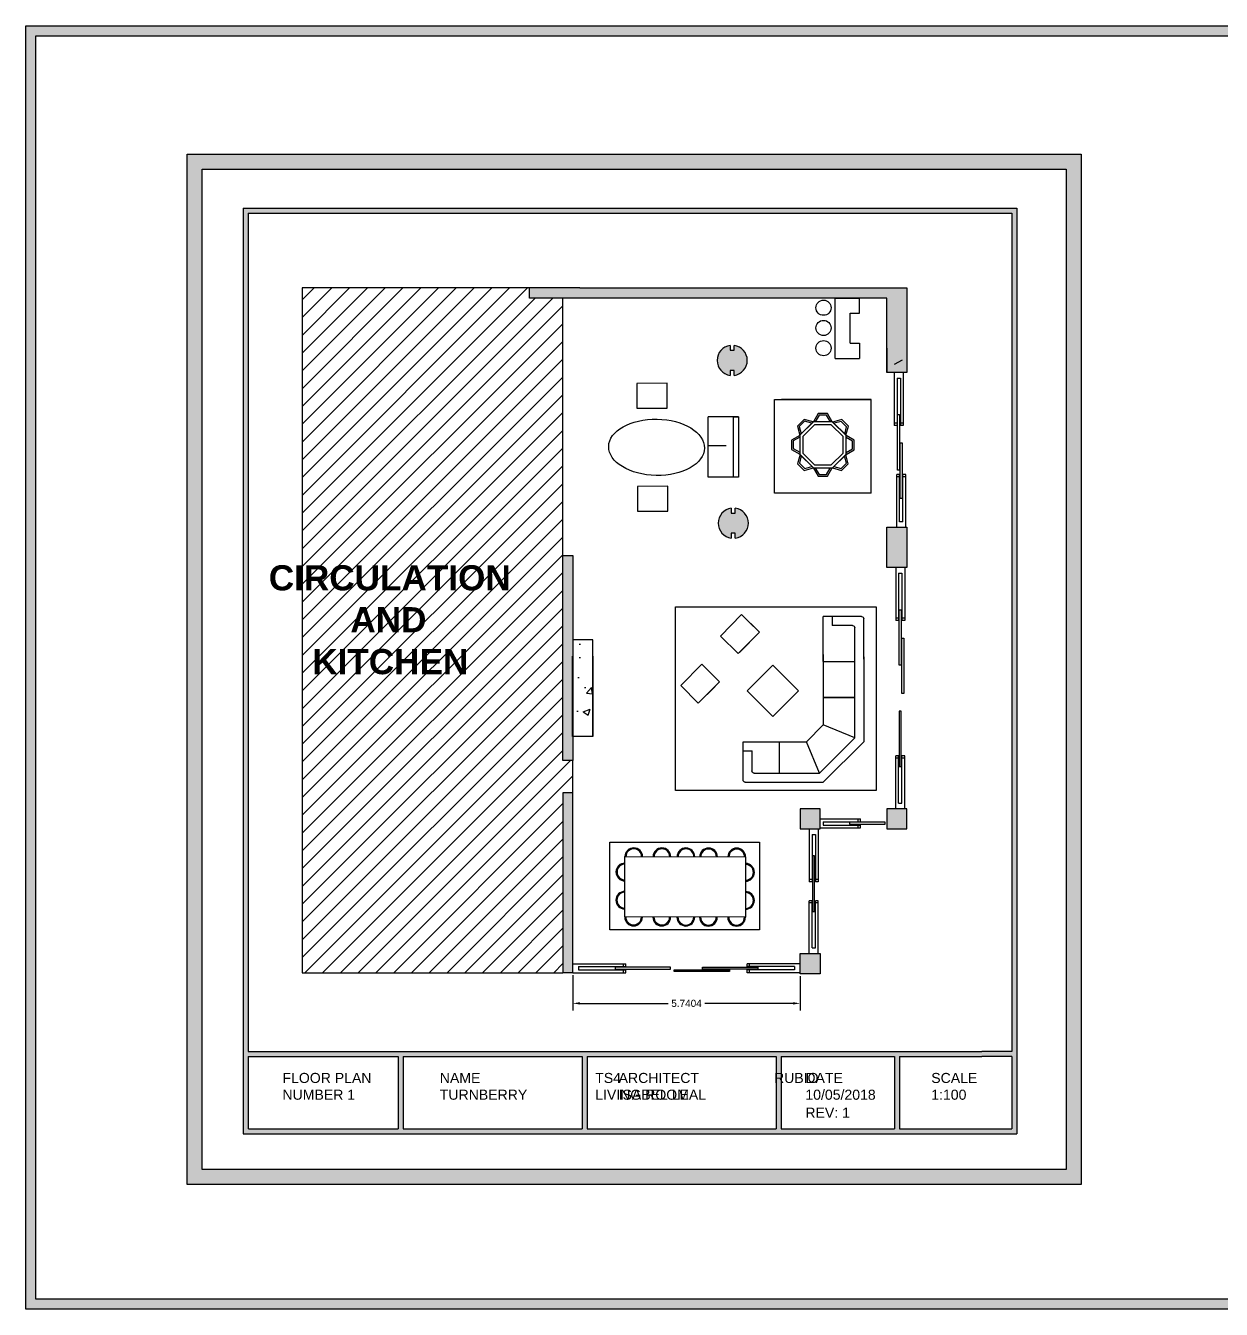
# Model space of a CAD drawing. Header units: inches. Extents: x 28 to 130, y -19 to 126.
# Drawn here: x 46.2 to 76.39, y 93.16 to 125.58 of the extents above; entities that cross this region are included whole.
import ezdxf

# ---------------------------------------------------------------- set-up
doc = ezdxf.new("R2010")
doc.units = ezdxf.units.IN
doc.header["$MEASUREMENT"] = 0
doc.layers.add('MUEBLES', color=8, linetype='Continuous')
doc.styles.add('Annotative', font='arial.ttf')
doc.styles.get("Standard").update_dxf_attribs({"font": 'arial.ttf'})
doc.dimstyles.get("Standard").update_dxf_attribs({"dimtxt": 0.18, "dimasz": 0.18, "dimexe": 0.18, "dimexo": 0.0625, "dimgap": 0.09, "dimtad": 0, "dimtih": 1, "dimtoh": 1, "dimdec": 4, "dimzin": 0, "dimdsep": 46, "dimtxsty": 'Standard', "dimcen": 0.09, "dimadec": 0, "dimazin": 0, "dimtfac": 1, "dimtdec": 4, "dimtofl": 0, "dimtmove": 0, "dimatfit": 3, "dimfxl": 1, "dimtolj": 1, "dimtzin": 0, "dimarcsym": 0})

# ---------------------------------------------------------------- blocks, each defined once
blk = doc.blocks.new('DOOR 1')
at = {"linetype": 'Continuous'}
for p, q in [((0, 0), (0.881, 0)), ((0.844, 0), (0.844, -0.047)), ((0.881, 0), (0.881, -0.047)), ((0, -0.15), (0.881, -0.15)), ((0.094, -0.103), (0.094, -0.047)), ((0.094, -0.047), (0.881, -0.047)), ((0.094, -0.103), (0.881, -0.103)), ((0.703, -0.061), (1.626, -0.061)), ((0.703, -0.094), (0.703, -0.061)), ((1.626, -0.094), (0.703, -0.094)), ((0.844, -0.103), (0.844, -0.15)), ((0.881, -0.103), (0.881, -0.15)), ((1.626, -0.061), (1.626, -0.094))]:
    blk.add_line(p, q, dxfattribs=at)
blk = doc.blocks.new('11')
at = {"layer": 'MUEBLES', "color": 7}
for p, q in [((-0.628, 0), (-0.184, 0.444)), ((0.749, 0.444), (-0.184, 0.444)), ((0.721, 0.444), (1.165, 0.444)), ((-0.53, -0.041), (-0.143, 0.346)), ((-0.143, 0.346), (1.066, 0.346)), ((-0.143, 0.346), (0, 0)), ((0.301, 0.346), (0.301, 0)), ((0.301, 0), (0.301, 0.346)), ((0.696, 0), (0.696, 0.346)), ((1.091, 0.321), (1.091, 0.099)), ((1.19, 0.42), (1.19, 0)), ((-0.628, -0.855), (-0.628, 0)), ((-0.184, -0.184), (0, 0)), ((0.774, 0), (0, 0)), ((0.696, 0), (1.19, 0)), ((1.19, 0.099), (1.091, 0.099)), ((-0.53, -0.041), (-0.184, -0.184)), ((-0.53, -0.757), (-0.53, -0.041)), ((-0.184, -0.88), (-0.184, -0.184)), ((-0.184, -0.485), (-0.53, -0.485)), ((-0.505, -0.781), (-0.283, -0.781)), ((-0.283, -0.88), (-0.283, -0.781)), ((-0.604, -0.88), (-0.184, -0.88))]:
    blk.add_line(p, q, dxfattribs=at)
for centre, start, end in [((1.165, 0.42), 0, 90), ((1.066, 0.321), 0, 90), ((-0.505, -0.757), 180, 270), ((-0.604, -0.855), 180, 270)]:
    blk.add_arc(centre, 0.0247, start, end, dxfattribs=at)
blk = doc.blocks.new('222')
for points in [[(0, 0), (0.081, -0.047), (0.162, 0), (0.162, 0.094)], [(0.016, 0.009), (0.081, -0.028), (0.146, 0.009), (0.146, 0.084)]]:
    blk.add_lwpolyline(points)
blk = doc.blocks.new('44444')
blk.add_line((-0.081, -0.047), (0.081, 0.047))
blk.add_blockref('222', (-0.081, -0.047))
blk = doc.blocks.new('mesa111')
for points in [[(-0.095, 0.23), (-0.23, 0.095), (-0.23, -0.095), (-0.095, -0.23), (0.095, -0.23), (0.23, -0.095), (0.23, 0.095), (0.095, 0.23)], [(-0.083, 0.2), (-0.2, 0.083), (-0.2, -0.083), (-0.083, -0.2), (0.083, -0.2), (0.2, -0.083), (0.2, 0.083), (0.083, 0.2)]]:
    blk.add_lwpolyline(points, close=True)
for p, rotation in [((-0.162, 0.162), 194.9999999999972), ((-0.001, 0.23), 150.0000000000002), ((0.163, 0.161), 105.0000000000002), ((-0.23, 0.001), 240.0000000000002), ((0.23, -0.001), 60.00000000000021), ((-0.161, -0.163), 285.0000000000002), ((0.161, -0.163), 15.00000000000019), ((-0.001, -0.23), 330.0000000000002)]:
    blk.add_blockref('44444', p, dxfattribs=dict(rotation=rotation))
blk = doc.blocks.new('*D7')
at = {"color": 0, "lineweight": -2, "transparency": 16777216}
for p, q in [((60.018, 101.597), (60.018, 100.705)), ((65.759, 101.571), (65.759, 100.705)), ((60.198, 100.885), (62.425, 100.885)), ((65.579, 100.885), (63.352, 100.885))]:
    blk.add_line(p, q, dxfattribs=at)
at = {"color": 0, "transparency": 16777216}
for points in [[(60.198, 100.915), (60.198, 100.855), (60.018, 100.885)], [(65.579, 100.915), (65.579, 100.855), (65.759, 100.885)]]:
    blk.add_solid(points, dxfattribs=at)
at = {"layer": 'Defpoints', "color": 0, "transparency": 16777216}
for p in [(60.018, 101.66), (65.759, 101.633), (65.759, 100.885)]:
    blk.add_point(p, dxfattribs=at)
at = {"color": 0, "transparency": 16777216, "insert": (62.889, 100.885), "char_height": 0.18, "attachment_point": 5}
blk.add_mtext('\\A1;5.7404', dxfattribs=at)

msp = doc.modelspace()

# ---------------------------------------------------------------- hatches: boundary and pattern name
h = msp.add_hatch(color=2)
h.dxf.hatch_style = 1
h.paths.add_polyline_path([(46.20173, 125.58255), (46.20173, 93.15593), (106.58346, 93.15593), (106.58346, 125.58255)])
h.paths.add_polyline_path([(106.32946, 125.32855), (106.32946, 93.40993), (46.45573, 93.40993), (46.45573, 125.32855)], flags=16)
h.paths.add_polyline_path([(50.27917, 122.33569), (72.85428, 122.33569), (72.85428, 96.30896), (50.27917, 96.30896)], flags=0)
h.paths.add_polyline_path([(50.66017, 121.95469), (72.47328, 121.95469), (72.47328, 96.68996), (50.66017, 96.68996)], flags=0)
h.paths.add_polyline_path([(51.69463, 120.97338), (71.22692, 120.97338), (71.22692, 99.54606), (71.22803, 99.54606), (71.22803, 97.59034), (51.69463, 97.59034)], flags=0)
h.paths.add_polyline_path([(51.82163, 120.84638), (71.09992, 120.84638), (71.09992, 99.67306), (70.34334, 99.67306), (52.57821, 99.67306), (51.82163, 99.67306)], flags=0)
h.paths.add_polyline_path([(53.18383, 118.9561), (60.19622, 118.9561), (68.45122, 118.9561), (68.45122, 116.8225), (67.94322, 116.8225), (67.94322, 117.4321), (67.94322, 118.7021), (67.25336, 118.7021), (67.25336, 118.3211), (67.02476, 118.3211), (67.02476, 117.5591), (67.25336, 117.5591), (67.25336, 117.1781), (66.64376, 117.1781), (66.64376, 118.7021), (59.76442, 118.7021), (59.76442, 112.1997), (60.01842, 112.1997), (60.01842, 110.0649), (60.51873, 110.0649), (60.51873, 107.6265), (60.46793, 107.6265), (60.01842, 107.6265), (60.01842, 107.0181), (60.01842, 106.2053), (60.01842, 101.65976), (59.76442, 101.65976), (53.18383, 101.65976)], flags=0)
h.paths.add_polyline_path([(61.63766, 116.54344), (62.39962, 116.55166), (62.39962, 115.91666), (61.63767, 115.91665)], flags=0)
edge = h.paths.add_edge_path(flags=0)
edge.add_ellipse((62.13243, 114.93184), major_axis=(1.20917, -0.01998), ratio=0.58809238, start_angle=0, end_angle=360)
h.paths.add_polyline_path([(63.99064, 117.5049), (63.99064, 117.3813), (64.09224, 117.3813), (64.09224, 117.5049, -0.87447463), (64.09224, 116.7497), (64.09224, 116.8733), (64.04144, 116.8733), (63.99064, 116.8733), (63.99064, 116.7497, -0.87447463)], flags=0)
h.paths.add_polyline_path([(61.65449, 113.94261), (62.41644, 113.95083), (62.41644, 113.31583), (61.65449, 113.31582)], flags=0)
h.paths.add_polyline_path([(63.43641, 115.6993), (64.19841, 115.6993), (64.19841, 114.1753), (64.06524, 114.1753), (63.43641, 114.1753)], flags=0)
h.paths.add_polyline_path([(65.11317, 116.13624), (67.55157, 116.13624), (67.55157, 113.76964), (65.11317, 113.76964)], flags=0)
h.paths.add_polyline_path([(66.53991, 118.45697, -1), (66.15714, 118.45697, -1)], flags=0)
h.paths.add_polyline_path([(66.53991, 117.9466, -1), (66.15714, 117.9466, -1)], flags=0)
h.paths.add_polyline_path([(64.01892, 113.3935), (64.01892, 113.2699), (64.12052, 113.2699), (64.12052, 113.3935, -0.87447463), (64.12052, 112.6383), (64.12052, 112.7619), (64.06972, 112.7619), (64.01892, 112.7619), (64.01892, 112.6383, -0.87447463)], flags=0)
h.paths.add_polyline_path([(66.53991, 117.43624, -1), (66.15714, 117.43624, -1)], flags=0)
h.paths.add_polyline_path([(65.69, 115.46715), (65.85837, 115.63552), (66.08837, 115.57389), (66.09081, 115.57633), (66.20986, 115.78254), (66.44797, 115.78254), (66.56703, 115.57633), (66.57392, 115.57633), (66.5788, 115.57146), (66.8088, 115.63308), (66.97717, 115.46471), (66.91554, 115.23472), (66.91554, 115.22782), (67.12175, 115.10877), (67.12175, 114.87065), (66.91554, 114.7516), (66.91066, 114.74672), (66.97229, 114.51673), (66.80392, 114.34836), (66.57392, 114.40998), (66.56703, 114.40998), (66.44797, 114.20377), (66.20986, 114.20377), (66.09081, 114.40998), (65.86081, 114.34836), (65.69244, 114.51673), (65.75407, 114.74672), (65.74919, 114.7516), (65.74919, 114.75849), (65.54298, 114.87755), (65.54298, 115.11566), (65.74919, 115.23472), (65.75163, 115.23715)], flags=0)
h.paths.add_polyline_path([(62.60663, 110.90035), (67.67918, 110.90035), (67.67918, 106.25999), (62.60663, 106.25999)], flags=0)
h.paths.add_polyline_path([(66.13793, 115.57633), (66.23342, 115.74173), (66.42441, 115.74173), (66.51991, 115.57633)], flags=0)
h.paths.add_polyline_path([(65.74919, 114.80562), (65.58379, 114.90111), (65.58379, 115.0921), (65.74919, 115.18759)], flags=0)
h.paths.add_polyline_path([(65.73552, 115.45495), (65.87057, 115.59), (66.05505, 115.54057), (65.78495, 115.27047)], flags=0)
h.paths.add_polyline_path([(63.7472, 110.16361), (64.28018, 110.7082), (64.72919, 110.25918), (64.19041, 109.7204)], flags=0)
h.paths.add_polyline_path([(63.27562, 109.45707), (63.72463, 109.00806), (63.18585, 108.46928), (62.74264, 108.91248)], flags=0)
h.paths.add_polyline_path([(68.28424, 115.04112), (68.33402, 115.04112), (68.33402, 113.64178), (68.28424, 113.64178)], flags=0)
h.paths.add_polyline_path([(68.19722, 114.24767), (68.26833, 114.24767), (68.26833, 113.05311), (68.35365, 113.05311), (68.35365, 114.24767), (68.42476, 114.24767), (68.42476, 112.9109), (68.45122, 112.9109), (68.45122, 111.8949), (67.94322, 111.8949), (67.94322, 112.9109), (68.19722, 112.9109)], flags=0)
h.paths.add_polyline_path([(64.42315, 108.78242), (65.07104, 109.42768), (65.71631, 108.77979), (65.06841, 108.13453)], flags=0)
h.paths.add_polyline_path([(60.95347, 104.95814), (64.7286, 104.95814), (64.7286, 102.74104), (60.95347, 102.74104)], flags=0)
h.paths.add_polyline_path([(61.7802, 104.58952), (62.04378, 104.58883, -1), (62.4914, 104.58767), (62.6507, 104.58726, -1), (63.09833, 104.58609), (63.22174, 104.58577, -1), (63.66937, 104.58461), (63.93294, 104.58392, -1), (64.38057, 104.58276), (64.38014, 104.41873, -1), (64.37898, 103.9711), (64.37829, 103.70753, -1), (64.37713, 103.2599), (64.3766, 103.05876, -1), (63.92898, 103.05993), (63.66541, 103.06061, -1), (63.21778, 103.06178), (63.09436, 103.0621, -1), (62.64674, 103.06326), (62.48744, 103.06368, -1), (62.03981, 103.06484), (61.77624, 103.06553, -1), (61.32861, 103.06669), (61.32914, 103.26783, -1), (61.3303, 103.71546), (61.33099, 103.97903, -1), (61.33215, 104.42666), (61.33258, 104.59068, -1)], flags=0)
h.paths.add_polyline_path([(52.57821, 99.54606), (55.60924, 99.54606), (55.60924, 97.71734), (51.82939, 97.71734), (51.82939, 99.54606)], flags=0)
h.paths.add_polyline_path([(68.32219, 110.11352), (68.37196, 110.11352), (68.37197, 108.71418), (68.32219, 108.71418)], flags=0)
h.paths.add_polyline_path([(65.75882, 105.7989), (66.26682, 105.7989), (66.26682, 105.5449), (67.2779, 105.5449), (67.2779, 105.47379), (66.34007, 105.4738), (66.34007, 105.38847), (67.2779, 105.38847), (67.2779, 105.31736), (66.26682, 105.31736), (66.26682, 105.2909), (66.21389, 105.2909), (66.21389, 103.95413), (66.14279, 103.95413), (66.14279, 105.14869), (66.05746, 105.14869), (66.05746, 103.95413), (65.98636, 103.95413), (65.98636, 105.2909), (65.75882, 105.2909)], flags=0)
h.paths.add_polyline_path([(55.73624, 99.54606), (60.25685, 99.54606), (60.25685, 97.71734), (55.73624, 97.71734)], flags=0)
h.paths.add_polyline_path([(67.0077, 105.45957), (67.90144, 105.45957), (67.90144, 105.4098), (67.0077, 105.4098)], flags=0)
h.paths.add_polyline_path([(62.5781, 101.73586), (63.97744, 101.73586), (63.97744, 101.68609), (62.5781, 101.68609)], flags=0)
h.paths.add_polyline_path([(67.94322, 105.7989), (68.45122, 105.7989), (68.45122, 105.2909), (67.94322, 105.2909)], flags=0)
h.paths.add_polyline_path([(60.38385, 99.54606), (65.15111, 99.54606), (65.15111, 97.71734), (60.38385, 97.71734)], flags=0)
h.paths.add_polyline_path([(65.75882, 102.1413), (66.26682, 102.1413), (66.26682, 101.6333), (65.75882, 101.6333)], flags=0)
h.paths.add_polyline_path([(77.51641, 122.50863), (100.09153, 122.50863), (100.09153, 96.48189), (77.51641, 96.48189)], flags=0)
h.paths.add_polyline_path([(77.89741, 122.12763), (99.71053, 122.12763), (99.71053, 96.86289), (77.89741, 96.86289)], flags=0)
h.paths.add_polyline_path([(65.27811, 99.54606), (68.14255, 99.54606), (68.14255, 97.71734), (65.27811, 97.71734)], flags=0)
h.paths.add_polyline_path([(78.93187, 121.14632), (98.46417, 121.14632), (98.46417, 99.71899), (98.46528, 97.76327), (78.93187, 97.76327)], flags=0)
h.paths.add_polyline_path([(79.05887, 121.01932), (98.33717, 121.01932), (98.33717, 99.84599), (97.58058, 99.84599), (79.81546, 99.84599), (79.05887, 99.84599)], flags=0)
h.paths.add_polyline_path([(68.26955, 99.54606), (70.34334, 99.54606), (71.10103, 99.54606), (71.10103, 97.71734), (68.26955, 97.71734)], flags=0)
h.paths.add_polyline_path([(80.42107, 119.12903), (87.43347, 119.12903), (95.68847, 119.12903), (95.68847, 116.99543), (95.18047, 116.99543), (93.65647, 116.99543), (93.65647, 117.60503), (94.03747, 117.60503), (94.03747, 117.37643), (94.79947, 117.37643), (94.79947, 117.60503), (95.18047, 117.60503), (95.18047, 118.87503), (87.00167, 118.87503), (87.00167, 112.37263), (87.25567, 112.37263), (87.25567, 110.23784), (87.75597, 110.23784), (87.75597, 107.79944), (87.70517, 107.79944), (87.25567, 107.79944), (87.25567, 107.19103), (87.25567, 106.37823), (87.25567, 101.8327), (87.00167, 101.8327), (80.42107, 101.8327)], flags=0)
h.paths.add_polyline_path([(79.81546, 99.71899), (82.84648, 99.71899), (82.84648, 97.89027), (79.06663, 97.89027), (79.06663, 99.71899)], flags=0)
edge = h.paths.add_edge_path(flags=0)
edge.add_ellipse((89.36967, 115.10478), major_axis=(1.20917, -0.01998), ratio=0.58809238, start_angle=0, end_angle=360)
h.paths.add_polyline_path([(88.87491, 116.71638), (89.63686, 116.72459), (89.63686, 116.08959), (88.87491, 116.08959)], flags=0)
h.paths.add_polyline_path([(88.89173, 114.11555), (89.65369, 114.12376), (89.65369, 113.48876), (88.89174, 113.48876)], flags=0)
h.paths.add_polyline_path([(82.97348, 99.71899), (87.49409, 99.71899), (87.49409, 97.89027), (82.97348, 97.89027)], flags=0)
h.paths.add_polyline_path([(91.22789, 117.67783), (91.22789, 117.55423), (91.32949, 117.55423), (91.32949, 117.67783, -0.87447463), (91.32949, 116.92264), (91.32949, 117.04623), (91.27869, 117.04623), (91.22789, 117.04623), (91.22789, 116.92264, -0.87447463)], flags=0)
h.paths.add_polyline_path([(90.67366, 115.87224), (91.43566, 115.87224), (91.43566, 114.34824), (91.30248, 114.34824), (90.67366, 114.34824)], flags=0)
h.paths.add_polyline_path([(89.84388, 111.07328), (94.91642, 111.07328), (94.91642, 106.43293), (89.84388, 106.43293)], flags=0)
h.paths.add_polyline_path([(91.25617, 113.56643), (91.25617, 113.44284), (91.35777, 113.44284), (91.35777, 113.56643, -0.87447463), (91.35777, 112.81124), (91.35777, 112.93484), (91.30697, 112.93484), (91.25617, 112.93484), (91.25617, 112.81124, -0.87447463)], flags=0)
h.paths.add_polyline_path([(88.19071, 105.13107), (91.96585, 105.13107), (91.96585, 102.91398), (88.19071, 102.91398)], flags=0)
h.paths.add_polyline_path([(89.97989, 109.08542), (90.51287, 109.63001), (90.96188, 109.18099), (90.4231, 108.64221)], flags=0)
h.paths.add_polyline_path([(92.35041, 116.30918), (94.78881, 116.30918), (94.78881, 113.94257), (92.35041, 113.94257)], flags=0)
h.paths.add_polyline_path([(88.5694, 104.59959), (88.56982, 104.76362, -1), (89.01745, 104.76246), (89.28102, 104.76177, -1), (89.72865, 104.76061), (89.88794, 104.76019, -1), (90.33557, 104.75903), (90.45899, 104.75871, -1), (90.90661, 104.75754), (91.17018, 104.75686, -1), (91.61781, 104.75569), (91.61738, 104.59166, -1), (91.61622, 104.14404), (91.61554, 103.88047, -1), (91.61437, 103.43284), (91.61385, 103.2317, -1), (91.16622, 103.23286), (90.90265, 103.23355, -1), (90.45502, 103.23471), (90.33161, 103.23503, -1), (89.88398, 103.2362), (89.72468, 103.23661, -1), (89.27706, 103.23778), (89.01348, 103.23846, -1), (88.56586, 103.23963), (88.56638, 103.44077, -1), (88.56755, 103.88839), (88.56823, 104.15197, -1)], flags=0)
h.paths.add_polyline_path([(90.98445, 110.33655), (91.51743, 110.88114), (91.96643, 110.43212), (91.42765, 109.89334)], flags=0)
h.paths.add_polyline_path([(94.09298, 116.7002, -1), (93.71021, 116.7002, -1)], flags=0)
h.paths.add_polyline_path([(91.66039, 108.95535), (92.30829, 109.60062), (92.95355, 108.95272), (92.30566, 108.30746)], flags=0)
h.paths.add_polyline_path([(94.60335, 116.7002, -1), (94.22058, 116.7002, -1)], flags=0)
h.paths.add_polyline_path([(87.62109, 99.71899), (92.38836, 99.71899), (92.38836, 97.89027), (87.62109, 97.89027)], flags=0)
h.paths.add_polyline_path([(95.11371, 116.7002, -1), (94.73094, 116.7002, -1)], flags=0)
h.paths.add_polyline_path([(89.81534, 101.9088), (91.21469, 101.9088), (91.21469, 101.85903), (89.81534, 101.85903)], flags=0)
h.paths.add_polyline_path([(95.52149, 115.21405), (95.57126, 115.21405), (95.57126, 113.81471), (95.52149, 113.81471)], flags=0)
h.paths.add_polyline_path([(95.43447, 114.42061), (95.50557, 114.42061), (95.50557, 113.22605), (95.5909, 113.22605), (95.5909, 114.42061), (95.662, 114.42061), (95.662, 113.08383), (95.68847, 113.08383), (95.68847, 112.06783), (95.18047, 112.06783), (95.18047, 113.08383), (95.43447, 113.08383)], flags=0)
h.paths.add_polyline_path([(92.99607, 105.97183), (93.50407, 105.97183), (93.50407, 105.71783), (94.51515, 105.71783), (94.51515, 105.64673), (93.57732, 105.64673), (93.57732, 105.56141), (94.51515, 105.56141), (94.51515, 105.4903), (93.50407, 105.4903), (93.50407, 105.46383), (93.45113, 105.46383), (93.45113, 104.12706), (93.38003, 104.12706), (93.38003, 105.32162), (93.2947, 105.32162), (93.2947, 104.12706), (93.2236, 104.12706), (93.2236, 105.46383), (92.99607, 105.46383)], flags=0)
h.paths.add_polyline_path([(95.55944, 110.28645), (95.60921, 110.28645), (95.60921, 108.88711), (95.55944, 108.88711)], flags=0)
h.paths.add_polyline_path([(94.24495, 105.63251), (95.13868, 105.63251), (95.13868, 105.58274), (94.24495, 105.58274)], flags=0)
h.paths.add_polyline_path([(92.99607, 102.31423), (93.50407, 102.31423), (93.50407, 101.80623), (92.99607, 101.80623)], flags=0)
h.paths.add_polyline_path([(95.18047, 105.97183), (95.68847, 105.97183), (95.68847, 105.46383), (95.18047, 105.46383)], flags=0)
h.paths.add_polyline_path([(92.51536, 99.71899), (95.37979, 99.71899), (95.37979, 97.89027), (92.51536, 97.89027)], flags=0)
h.paths.add_polyline_path([(95.50679, 99.71899), (97.58058, 99.71899), (98.33828, 99.71899), (98.33828, 97.89027), (95.50679, 97.89027)], flags=0)
h.paths.add_polyline_path([(52.13939, 108.83209), (58.56736, 108.83209), (58.56736, 112.26813), (52.13939, 112.26813)], flags=8)
h = msp.add_hatch(color=3)
h.dxf.hatch_style = 1
h.paths.add_polyline_path([(72.85428, 122.33569), (50.27917, 122.33569), (50.27917, 96.30896), (72.85428, 96.30896)])
h.paths.add_polyline_path([(72.47328, 96.68996), (50.66017, 96.68996), (50.66017, 121.95469), (72.47328, 121.95469)], flags=16)
h.paths.add_polyline_path([(71.22692, 99.54606), (71.22803, 99.54606), (71.22803, 97.59034), (51.69463, 97.59034), (51.69463, 120.97338), (71.22692, 120.97338)], flags=0)
h.paths.add_polyline_path([(71.09992, 99.67306), (70.34334, 99.67306), (52.57821, 99.67306), (51.82163, 99.67306), (51.82163, 120.84638), (71.09992, 120.84638)], flags=0)
h.paths.add_polyline_path([(68.45122, 116.8225), (68.36034, 116.8225), (68.36034, 115.48573), (68.28924, 115.48573), (68.28924, 116.68029), (68.20391, 116.68029), (68.20391, 115.48573), (68.13281, 115.48573), (68.13281, 116.8225), (67.94322, 116.8225), (67.94322, 117.4321), (67.94322, 118.7021), (67.25336, 118.7021), (67.25336, 118.3211), (67.02476, 118.3211), (67.02476, 117.5591), (67.25336, 117.5591), (67.25336, 117.1781), (66.64376, 117.1781), (66.64376, 118.7021), (59.76442, 118.7021), (59.76442, 112.1997), (60.01842, 112.1997), (60.01842, 110.0649), (60.51873, 110.0649), (60.51873, 107.6265), (60.46793, 107.6265), (60.01842, 107.6265), (60.01842, 107.0181), (60.01842, 106.2053), (60.01842, 101.8873), (61.35519, 101.8873), (61.35519, 101.81619), (60.16063, 101.8162), (60.16063, 101.73087), (61.35519, 101.73087), (61.35519, 101.65976), (60.01842, 101.65976), (59.76442, 101.65976), (53.18383, 101.65976), (53.18383, 118.9561), (60.19622, 118.9561), (68.45122, 118.9561)], flags=0)
h.paths.add_polyline_path([(66.53991, 118.45697, -1), (66.15714, 118.45697, -1)], flags=0)
h.paths.add_polyline_path([(66.53991, 117.9466, -1), (66.15714, 117.9466, -1)], flags=0)
h.paths.add_polyline_path([(66.53991, 117.43624, -1), (66.15714, 117.43624, -1)], flags=0)
h.paths.add_polyline_path([(68.39829, 110.55813), (68.32719, 110.55813), (68.32719, 111.75269), (68.24186, 111.75269), (68.24186, 110.55813), (68.17076, 110.55813), (68.17076, 110.61518), (68.24186, 110.61518), (68.24186, 111.75269), (68.32719, 111.75269), (68.32719, 110.61518), (68.39829, 110.61518)], flags=0)
h.paths.add_polyline_path([(64.09224, 116.7497), (64.09224, 116.8733), (64.04144, 116.8733), (63.99064, 116.8733), (63.99064, 116.7497, -0.87447463), (63.99064, 117.5049), (63.99064, 117.3813), (64.09224, 117.3813), (64.09224, 117.5049, -0.87447463)], flags=0)
h.paths.add_polyline_path([(67.36279, 110.59968), (67.36279, 109.57721), (67.36279, 107.49497), (66.34033, 106.4725), (64.37169, 106.4725, -0.41421356), (64.31489, 106.52931), (64.31489, 107.49497), (65.91681, 107.49497), (66.34033, 107.91849), (66.34033, 109.69946), (66.34033, 110.65648), (67.30599, 110.65648, -0.41421356)], flags=0)
h.paths.add_polyline_path([(64.12052, 112.6383), (64.12052, 112.7619), (64.06972, 112.7619), (64.01892, 112.7619), (64.01892, 112.6383, -0.87447463), (64.01892, 113.3935), (64.01892, 113.2699), (64.12052, 113.2699), (64.12052, 113.3935, -0.87447463)], flags=0)
h.paths.add_polyline_path([(68.30585, 108.26481), (68.30585, 106.86547), (68.25608, 106.86547), (68.25608, 108.26481)], flags=0)
h.paths.add_polyline_path([(64.72919, 110.25918), (64.19041, 109.7204), (63.7472, 110.16361), (64.28018, 110.7082)], flags=0)
h.paths.add_polyline_path([(65.07104, 109.42768), (65.71631, 108.77979), (65.06841, 108.13453), (64.42315, 108.78242)], flags=0)
h.paths.add_polyline_path([(63.72463, 109.00806), (63.18585, 108.46928), (62.74264, 108.91248), (63.27562, 109.45707)], flags=0)
h.paths.add_polyline_path([(64.3766, 103.05876, -1), (63.92898, 103.05993)], flags=0)
h.paths.add_polyline_path([(61.33258, 104.59068, -1), (61.7802, 104.58952)], flags=0)
h.paths.add_polyline_path([(64.38014, 104.41873, -1), (64.37898, 103.9711), (64.37829, 103.70753, -1), (64.37713, 103.2599)], flags=0)
h.paths.add_polyline_path([(66.12145, 104.60721), (66.12145, 103.20787), (66.07168, 103.20787), (66.07168, 104.60721)], flags=0)
h.paths.add_polyline_path([(64.47911, 101.8873), (64.47911, 101.81619), (65.61661, 101.8162), (65.61661, 101.73087), (64.47911, 101.73087), (64.47911, 101.65976), (64.42205, 101.65976), (64.42205, 101.73087), (65.61661, 101.73087), (65.61661, 101.8162), (64.42205, 101.81619), (64.42205, 101.8873)], flags=0)
h.paths.add_polyline_path([(61.32914, 103.26783, -1), (61.3303, 103.71546), (61.33099, 103.97903, -1), (61.33215, 104.42666)], flags=0)
h.paths.add_polyline_path([(71.10103, 99.54606), (71.10103, 97.71734), (68.26955, 97.71734), (68.26955, 99.54606), (70.34334, 99.54606)], flags=0)
h.paths.add_polyline_path([(68.14255, 99.54606), (68.14255, 97.71734), (65.27811, 97.71734), (65.27811, 99.54606)], flags=0)
h.paths.add_polyline_path([(62.48434, 101.80197), (62.48434, 101.7522), (61.085, 101.7522), (61.085, 101.80197)], flags=0)
h.paths.add_polyline_path([(65.15111, 99.54606), (65.15111, 97.71734), (60.38385, 97.71734), (60.38385, 99.54606)], flags=0)
h.paths.add_polyline_path([(60.25685, 99.54606), (60.25685, 97.71734), (55.73624, 97.71734), (55.73624, 99.54606)], flags=0)
h.paths.add_polyline_path([(55.60924, 99.54606), (55.60924, 97.71734), (51.82939, 97.71734), (51.82939, 99.54606), (52.57821, 99.54606)], flags=0)
h.paths.add_polyline_path([(65.79833, 97.85628), (67.04944, 97.85628), (67.04944, 98.3797), (65.79833, 98.3797)], flags=8)
h.paths.add_polyline_path([(68.98906, 98.73097), (73.90538, 98.73097), (73.90538, 99.25768), (68.98906, 99.25768)], flags=9)
h.paths.add_polyline_path([(65.79885, 98.73097), (71.61456, 98.73097), (71.61456, 99.25872), (65.79885, 99.25872)], flags=8)
h.paths.add_polyline_path([(61.10992, 98.30313), (67.33765, 98.30313), (67.33765, 99.25439), (61.10992, 99.25439)], flags=8)
h.paths.add_polyline_path([(56.56827, 97.8798), (62.98624, 97.8798), (62.98624, 99.25872), (56.56827, 99.25872)], flags=8)
h.paths.add_polyline_path([(52.59314, 98.7308), (58.47989, 98.7308), (58.47989, 99.25768), (52.59314, 99.25768)], flags=8)
h.paths.add_polyline_path([(52.13939, 108.83209), (58.56736, 108.83209), (58.56736, 112.26813), (52.13939, 112.26813)], flags=8)
h = msp.add_hatch(color=256)
h.dxf.hatch_style = 1
h.paths.add_polyline_path([(51.69463, 120.97338), (51.69463, 97.59034), (71.22803, 97.59034), (71.22803, 99.54606), (71.22692, 120.97338)])
h.paths.add_polyline_path([(71.09992, 120.84638), (71.09992, 99.67306), (70.34334, 99.67306), (52.57821, 99.67306), (51.82163, 99.67306), (51.82163, 120.84638)], flags=16)
h.paths.add_polyline_path([(68.45122, 118.9561), (68.45122, 116.8225), (68.36034, 116.8225), (68.36034, 115.48573), (68.28924, 115.48573), (68.28924, 116.68029), (68.20391, 116.68029), (68.20391, 115.48573), (68.13281, 115.48573), (68.13281, 116.8225), (67.94322, 116.8225), (67.94322, 118.7021), (59.76442, 118.7021), (59.76442, 112.1997), (60.01842, 112.1997), (60.01842, 107.0181), (60.01842, 106.2053), (60.01842, 101.8873), (61.35519, 101.8873), (61.35519, 101.81619), (60.16063, 101.8162), (60.16063, 101.73087), (61.35519, 101.73087), (61.35519, 101.65976), (60.01842, 101.65976), (59.76442, 101.65976), (53.18383, 101.65976), (53.18383, 118.9561), (60.19622, 118.9561)], flags=0)
h.paths.add_polyline_path([(68.36034, 115.48573), (68.28924, 115.48573), (68.28924, 116.68029), (68.20391, 116.68029), (68.20391, 115.48573), (68.13281, 115.48573), (68.13281, 115.54278), (68.20391, 115.54278), (68.20391, 116.68029), (68.28924, 116.68029), (68.28924, 115.54278), (68.36034, 115.54278)], flags=0)
h.paths.add_polyline_path([(68.33402, 115.04112), (68.33402, 113.64178), (68.28424, 113.64178), (68.28424, 115.04112)], flags=0)
h.paths.add_polyline_path([(68.42476, 114.24767), (68.42476, 112.9109), (68.45122, 112.9109), (68.45122, 111.8949), (68.39829, 111.8949), (68.39829, 110.55813), (68.32719, 110.55813), (68.32719, 111.75269), (68.24186, 111.75269), (68.24186, 110.55813), (68.17076, 110.55813), (68.17076, 111.8949), (67.94322, 111.8949), (67.94322, 112.9109), (68.19722, 112.9109), (68.19722, 114.24767), (68.26833, 114.24767), (68.26833, 113.05311), (68.35365, 113.05311), (68.35365, 114.24767)], flags=0)
h.paths.add_polyline_path([(64.45072, 112.88754, -1), (63.68872, 112.88754, -1)], flags=0)
h.paths.add_polyline_path([(68.39829, 110.55813), (68.32719, 110.55813), (68.32719, 111.75269), (68.24186, 111.75269), (68.24186, 110.55813), (68.17076, 110.55813), (68.17076, 110.61518), (68.24186, 110.61518), (68.24186, 111.75269), (68.32719, 111.75269), (68.32719, 110.61518), (68.39829, 110.61518)], flags=0)
h.paths.add_polyline_path([(68.37196, 110.11352), (68.37197, 108.71418), (68.32219, 108.71418), (68.32219, 110.11352)], flags=0)
h.paths.add_polyline_path([(68.30585, 108.26481), (68.30585, 106.86547), (68.25608, 106.86547), (68.25608, 108.26481)], flags=0)
h.paths.add_polyline_path([(66.26682, 105.7989), (66.26682, 105.5449), (67.2779, 105.5449), (67.2779, 105.47379), (66.34007, 105.4738), (66.34007, 105.38847), (67.2779, 105.38847), (67.2779, 105.31736), (66.26682, 105.31736), (66.26682, 105.2909), (66.21389, 105.2909), (66.21389, 103.95413), (66.14279, 103.95413), (66.14279, 105.14869), (66.05746, 105.14869), (66.05746, 103.95413), (65.98636, 103.95413), (65.98636, 105.2909), (65.75882, 105.2909), (65.75882, 105.7989)], flags=0)
h.paths.add_polyline_path([(67.90144, 105.45957), (67.90144, 105.4098), (67.0077, 105.4098), (67.0077, 105.45957)], flags=0)
h.paths.add_polyline_path([(66.12145, 104.60721), (66.12145, 103.20787), (66.07168, 103.20787), (66.07168, 104.60721)], flags=0)
h.paths.add_polyline_path([(64.47911, 101.8873), (64.47911, 101.81619), (65.61661, 101.8162), (65.61661, 101.73087), (64.47911, 101.73087), (64.47911, 101.65976), (64.42205, 101.65976), (64.42205, 101.73087), (65.61661, 101.73087), (65.61661, 101.8162), (64.42205, 101.81619), (64.42205, 101.8873)], flags=0)
h.paths.add_polyline_path([(63.97744, 101.73586), (63.97744, 101.68609), (62.5781, 101.68609), (62.5781, 101.73586)], flags=0)
h.paths.add_polyline_path([(62.48434, 101.80197), (62.48434, 101.7522), (61.085, 101.7522), (61.085, 101.80197)], flags=0)
h.paths.add_polyline_path([(70.34334, 99.54606), (71.10103, 99.54606), (71.10103, 97.71734), (68.26955, 97.71734), (68.26955, 99.54606)], flags=16)
h.paths.add_polyline_path([(68.14255, 99.54606), (68.14255, 97.71734), (65.27811, 97.71734), (65.27811, 99.54606)], flags=16)
h.paths.add_polyline_path([(65.15111, 99.54606), (65.15111, 97.71734), (60.38385, 97.71734), (60.38385, 99.54606)], flags=16)
h.paths.add_polyline_path([(60.25685, 99.54606), (60.25685, 97.71734), (55.73624, 97.71734), (55.73624, 99.54606)], flags=16)
h.paths.add_polyline_path([(55.60924, 99.54606), (55.60924, 97.71734), (51.82939, 97.71734), (51.82939, 99.54606), (52.57821, 99.54606)], flags=16)
h.paths.add_polyline_path([(69.69353, 112.64737), (70.90584, 112.64737), (70.90584, 113.17079), (69.69353, 113.17079)], flags=8)
h.paths.add_polyline_path([(67.21937, 103.09912), (67.21937, 104.31142), (66.69595, 104.31142), (66.69595, 103.09912)], flags=8)
h.paths.add_polyline_path([(62.28576, 100.63705), (63.49807, 100.63705), (63.49807, 101.16047), (62.28576, 101.16047)], flags=8)
h.paths.add_polyline_path([(61.24861, 103.42932), (61.24861, 104.64162), (60.72519, 104.64162), (60.72519, 103.42932)], flags=8)
h.paths.add_polyline_path([(61.24861, 109.00604), (61.24861, 110.21834), (60.72519, 110.21834), (60.72519, 109.00604)], flags=8)
h.paths.add_polyline_path([(61.2335, 106.29919), (62.44581, 106.29919), (62.44581, 106.82261), (61.2335, 106.82261)], flags=8)
h.paths.add_polyline_path([(62.82961, 119.78986), (64.04191, 119.78986), (64.04191, 120.31328), (62.82961, 120.31328)], flags=8)
h.paths.add_polyline_path([(53.28971, 108.83209), (59.71768, 108.83209), (59.71768, 112.26813), (53.28971, 112.26813)], flags=8)
h = msp.add_hatch()
h.set_pattern_fill('ANSI31', color=256, scale=2.54)
h.set_pattern_definition([(45, (-8.9179, 82.1486), (-0.2245064, 0.2245064), [])])
h.paths.add_polyline_path([(53.18383, 101.65976), (59.76442, 101.65976), (59.76442, 106.2053), (60.01842, 106.2053), (60.01842, 107.0181), (59.76442, 107.0181), (59.76442, 112.1997), (59.76442, 118.7021), (58.92622, 118.7021), (58.92622, 118.9561), (53.18383, 118.9561)])
h = msp.add_hatch(color=256)
h.dxf.hatch_style = 1
h.paths.add_polyline_path([(68.45122, 118.9561), (60.19622, 118.9561), (58.92622, 118.9561), (58.92622, 118.7021), (59.76442, 118.7021), (67.94322, 118.7021), (67.94322, 116.8225), (68.45122, 116.8225)])
h.paths.add_polyline_path([(60.01842, 112.1997), (59.76442, 112.1997), (59.76442, 107.0181), (60.01842, 107.0181)])
h.paths.add_polyline_path([(60.01842, 106.2053), (59.76442, 106.2053), (59.76442, 101.65976), (60.01842, 101.65976)])
h.paths.add_polyline_path([(66.26682, 105.7989), (65.75882, 105.7989), (65.75882, 105.2909), (66.26682, 105.2909)])
h.paths.add_polyline_path([(68.45122, 105.7989), (67.94322, 105.7989), (67.94322, 105.2909), (68.45122, 105.2909)])
h.paths.add_polyline_path([(66.26682, 102.1413), (65.75882, 102.1413), (65.75882, 101.6333), (66.26682, 101.6333)])
h.paths.add_polyline_path([(68.45122, 112.9109), (68.42476, 112.9109), (67.94322, 112.9109), (67.94322, 111.8949), (68.45122, 111.8949)])
h.paths.add_polyline_path([(64.12052, 113.3935), (64.12052, 113.2699), (64.01892, 113.2699), (64.01892, 113.3935, 0.87447463), (64.01892, 112.6383), (64.01892, 112.7619), (64.06972, 112.7619), (64.12052, 112.7619), (64.12052, 112.6383, 0.87447463)])
h.paths.add_polyline_path([(64.09224, 117.5049), (64.09224, 117.3813), (63.99064, 117.3813), (63.99064, 117.5049, 0.87447463), (63.99064, 116.7497), (63.99064, 116.8733), (64.04144, 116.8733), (64.09224, 116.8733), (64.09224, 116.7497, 0.87447463)])
h = msp.add_hatch()
h.set_pattern_fill('AR-CONC', color=256, scale=0.254)
h.set_pattern_definition([(50, (56.5403, 80.8555), (1.82184, -0.15939), [0.1905, -2.0955]), (355, (56.5403, 80.8555), (-0.35243, 1.91057), [0.1524, -1.6764]), (100.4514, (56.6922, 80.8423), (1.46941, 1.75118), [0.1619, -1.7809]), (46.184, (56.5403, 81.3635), (2.7108, -0.42042), [0.28575, -3.14325]), (96.636, (56.7662, 81.3285), (2.37404, 2.47426), [0.24285, -2.67135]), (351.184, (56.5403, 81.3635), (2.37404, 2.47426), [0.2286, -2.5146]), (21, (56.7943, 81.2365), (1.516144, -1.02265), [0.1905, -2.0955]), (326, (56.7943, 81.2365), (0.61802, 1.84188), [0.1524, -1.6764]), (71.4514, (56.9207, 81.1513), (2.13416, 0.81923), [0.1619, -1.7809]), (37.5, (56.54034, 80.85553), (0.030886, 0.84555), [0, -1.65608, 0, -1.7018, 0, -1.68275]), (7.5, (56.5403, 80.8555), (0.668197, 1.001806), [0, -0.97028, 0, -1.61798, 0, -0.64135]), (327.5, (55.9739, 80.8555), (1.355909, -0.05729), [0, -0.635, 0, -1.9812, 0, -2.6289]), (317.5, (55.7199, 80.8555), (1.481293, 0.254267), [0, -0.8255, 0, -1.31572, 0, -1.8669])])
h.paths.add_polyline_path([(60.51873, 110.0649), (60.01073, 110.0649), (60.01073, 107.6265), (60.46793, 107.6265), (60.51873, 107.6265)])

# ---------------------------------------------------------------- linework, layer by layer
for p, q in [((51.69463, 120.97338), (51.69463, 97.59034)), ((51.69463, 120.97338), (71.22692, 120.97338)), ((71.22692, 120.97338), (71.22692, 99.54606)), ((51.82163, 120.84638), (51.82163, 99.67306)), ((51.82163, 120.84638), (71.09992, 120.84638)), ((71.09992, 120.84638), (71.09992, 99.67306)), ((60.19622, 118.9561), (53.18383, 118.9561)), ((53.18383, 118.9561), (53.18383, 101.65976)), ((58.92622, 118.7021), (58.92622, 118.9561)), ((58.92622, 118.7021), (58.92622, 118.9561)), ((67.94322, 118.7021), (58.92622, 118.7021)), ((67.94322, 118.7021), (58.92622, 118.7021)), ((59.76442, 118.7021), (58.92622, 118.7021)), ((59.76442, 112.1997), (59.76442, 118.7021)), ((60.19622, 118.9561), (68.45122, 118.9561)), ((67.94322, 118.7021), (60.19622, 118.7021)), ((66.64376, 117.1781), (66.64376, 118.7021)), ((66.64376, 118.7021), (67.25336, 118.7021)), ((67.25336, 118.3211), (67.25336, 118.7021)), ((67.94322, 116.8225), (67.94322, 118.7021)), ((67.94322, 116.8225), (67.94322, 118.7021)), ((68.45122, 118.9561), (68.45122, 118.7021)), ((68.45122, 118.9561), (68.45122, 116.8225)), ((68.45122, 118.7021), (68.45122, 116.8225)), ((67.02476, 117.5591), (67.02476, 118.3211)), ((67.02476, 118.3211), (67.25336, 118.3211)), ((63.99064, 117.5049), (63.99064, 117.3813)), ((64.09224, 117.3813), (64.09224, 117.5049)), ((67.02476, 117.5591), (67.25336, 117.5591)), ((67.25336, 117.5591), (67.25336, 117.1781)), ((67.94322, 117.4321), (67.94322, 116.8225)), ((63.99064, 117.3813), (64.09224, 117.3813)), ((66.64376, 117.1781), (67.25336, 117.1781)), ((68.33312, 117.13128), (68.13381, 117.01934)), ((64.04144, 116.8733), (63.99064, 116.8733)), ((63.99064, 116.8733), (63.99064, 116.7497)), ((64.09224, 116.8733), (64.04144, 116.8733)), ((64.09224, 116.7497), (64.09224, 116.8733)), ((68.45122, 116.8225), (67.94322, 116.8225)), ((68.45122, 116.8225), (67.94322, 116.8225)), ((62.39962, 116.55166), (61.63766, 116.54344)), ((61.63766, 116.54344), (61.63767, 115.91665)), ((62.39962, 115.91666), (62.39962, 116.55166)), ((61.63767, 115.91665), (62.39962, 115.91666)), ((61.68273, 115.91665), (62.39962, 115.91666)), ((63.43641, 114.1753), (63.43641, 115.6993)), ((64.19841, 115.6993), (63.43641, 115.6993)), ((64.06524, 115.6993), (64.19841, 115.6993)), ((64.06524, 115.6993), (64.06524, 114.1753)), ((64.19841, 115.6993), (64.19841, 114.1753)), ((63.43641, 114.97436), (63.89065, 114.97436)), ((68.28424, 113.64178), (68.28424, 115.04112)), ((68.28424, 115.04112), (68.33402, 115.04112)), ((68.33402, 115.04112), (68.33402, 113.64178)), ((64.06524, 114.1753), (63.43641, 114.1753)), ((64.19841, 114.1753), (64.06524, 114.1753)), ((68.19722, 112.9109), (68.19722, 114.24767)), ((68.26833, 114.24767), (68.19722, 114.24767)), ((68.19722, 114.19062), (68.26833, 114.19062)), ((68.26833, 113.05311), (68.26833, 114.24767)), ((68.35365, 113.05311), (68.35365, 114.24767)), ((68.42476, 114.24767), (68.35365, 114.24767)), ((68.35365, 114.19062), (68.42476, 114.19062)), ((68.42476, 112.9109), (68.42476, 114.24767)), ((62.41644, 113.95083), (61.65449, 113.94261)), ((61.65449, 113.94261), (61.65449, 113.31582)), ((62.41644, 113.31583), (62.41644, 113.95083)), ((68.33402, 113.64178), (68.28424, 113.64178)), ((61.65449, 113.31582), (62.41644, 113.31583)), ((61.69956, 113.31582), (62.41644, 113.31583)), ((64.01892, 113.3935), (64.01892, 113.2699)), ((64.01892, 113.2699), (64.12052, 113.2699)), ((64.12052, 113.2699), (64.12052, 113.3935)), ((67.94322, 111.8949), (67.94322, 112.9109)), ((67.94322, 112.9109), (68.45122, 112.9109)), ((68.35365, 113.05311), (68.26833, 113.05311)), ((68.45122, 112.9109), (68.45122, 111.8949)), ((64.06972, 112.7619), (64.01892, 112.7619)), ((64.01892, 112.7619), (64.01892, 112.6383)), ((64.12052, 112.7619), (64.06972, 112.7619)), ((64.12052, 112.6383), (64.12052, 112.7619)), ((59.76442, 107.0181), (59.76442, 112.1997)), ((59.76442, 112.1997), (60.01842, 112.1997)), ((60.01842, 112.1997), (60.01842, 107.0181)), ((68.45122, 111.8949), (67.94322, 111.8949)), ((64.28018, 110.7082), (63.7472, 110.16361)), ((64.72919, 110.25918), (64.28018, 110.7082)), ((64.19041, 109.7204), (64.72919, 110.25918)), ((64.22227, 109.75227), (64.72919, 110.25918)), ((64.72919, 110.25918), (64.45513, 110.53325)), ((60.51873, 110.0649), (60.01842, 110.0649)), ((60.51873, 107.6265), (60.51873, 110.0649)), ((63.7472, 110.16361), (64.19041, 109.7204)), ((68.32219, 108.71418), (68.32219, 110.11352)), ((68.32219, 110.11352), (68.37196, 110.11352)), ((68.37196, 110.11352), (68.37197, 108.71418)), ((60.01073, 107.6265), (60.01073, 109.6585)), ((60.51873, 109.6585), (60.51873, 107.6265)), ((60.51873, 107.6265), (60.51873, 109.6585)), ((63.27562, 109.45707), (62.74264, 108.91248)), ((63.72463, 109.00806), (63.27562, 109.45707)), ((65.07104, 109.42768), (64.42315, 108.78242)), ((65.07104, 109.42768), (65.71631, 108.77979)), ((63.18585, 108.46928), (63.72463, 109.00806)), ((63.21772, 108.50114), (63.72463, 109.00806)), ((62.74264, 108.91248), (63.18585, 108.46928)), ((63.18585, 108.46928), (63.60937, 108.89279)), ((64.42315, 108.78242), (65.06841, 108.13453)), ((65.71631, 108.77979), (65.06841, 108.13453)), ((68.37197, 108.71418), (68.32219, 108.71418)), ((60.46793, 107.6265), (60.01073, 107.6265)), ((60.51873, 107.6265), (60.46793, 107.6265)), ((60.01842, 107.0181), (59.76442, 107.0181)), ((60.01842, 106.2053), (60.01842, 107.0181)), ((60.01842, 106.2053), (59.76442, 106.2053)), ((59.76442, 106.2053), (59.76442, 101.65976)), ((60.01842, 101.65976), (60.01842, 106.2053)), ((66.26682, 105.7989), (65.75882, 105.7989)), ((65.75882, 105.7989), (65.75882, 105.2909)), ((66.26682, 105.2909), (66.26682, 105.7989)), ((67.94322, 105.7989), (67.94322, 105.2909)), ((68.45122, 105.7989), (67.94322, 105.7989)), ((68.45122, 105.2909), (68.45122, 105.7989)), ((66.26682, 105.5449), (67.2779, 105.5449)), ((66.34007, 105.4738), (67.2779, 105.47379)), ((66.34007, 105.4738), (66.34007, 105.38847)), ((66.34007, 105.38847), (67.2779, 105.38847)), ((67.90144, 105.45957), (67.0077, 105.45957)), ((67.0077, 105.45957), (67.0077, 105.4098)), ((67.0077, 105.4098), (67.90144, 105.4098)), ((67.22085, 105.4738), (67.22085, 105.5449)), ((67.22085, 105.31736), (67.22085, 105.38847)), ((67.2779, 105.47379), (67.2779, 105.5449)), ((67.2779, 105.31736), (67.2779, 105.38847)), ((67.90144, 105.4098), (67.90144, 105.45957)), ((65.75882, 105.2909), (66.26682, 105.2909)), ((65.98636, 105.2909), (65.98636, 103.95413)), ((66.05746, 105.14869), (66.05746, 103.95413)), ((66.05746, 105.14869), (66.14279, 105.14869)), ((66.14279, 105.14869), (66.14279, 103.95413)), ((66.21389, 105.2909), (66.21389, 103.95413)), ((66.26682, 105.31736), (67.2779, 105.31736)), ((67.94322, 105.2909), (68.45122, 105.2909)), ((61.32861, 103.06669), (61.33258, 104.59068)), ((61.33258, 104.59068), (64.38057, 104.58276)), ((64.38057, 104.58276), (64.3766, 103.05876)), ((66.05746, 104.01118), (65.98636, 104.01118)), ((66.05746, 103.95413), (65.98636, 103.95413)), ((66.21389, 104.01118), (66.14279, 104.01118)), ((66.21389, 103.95413), (66.14279, 103.95413)), ((64.3766, 103.05876), (61.32861, 103.06669)), ((65.75882, 101.6333), (65.75882, 102.1413)), ((65.75882, 102.1413), (66.26682, 102.1413)), ((66.26682, 102.1413), (66.26682, 101.6333)), ((53.18383, 101.65976), (59.76442, 101.65976)), ((60.01842, 101.65976), (59.76442, 101.65976)), ((62.5781, 101.73586), (63.97744, 101.73586)), ((62.5781, 101.68609), (62.5781, 101.73586)), ((63.97744, 101.68609), (62.5781, 101.68609)), ((63.97744, 101.73586), (63.97744, 101.68609)), ((66.26682, 101.6333), (65.75882, 101.6333)), ((51.82163, 99.67306), (52.57821, 99.67306)), ((52.57821, 99.67306), (70.34334, 99.67306)), ((71.09992, 99.67306), (70.34334, 99.67306)), ((51.82163, 99.54606), (52.57821, 99.54606)), ((51.82939, 97.71734), (51.82939, 99.54606)), ((52.57821, 99.54606), (55.60924, 99.54606)), ((55.60924, 99.54606), (55.60924, 97.71734)), ((55.73624, 99.54606), (60.25685, 99.54606)), ((55.73624, 99.54606), (55.73624, 97.71734)), ((60.25685, 99.54606), (60.25685, 97.71734)), ((60.38385, 99.54606), (65.15111, 99.54606)), ((60.38385, 99.54606), (60.38385, 97.71734)), ((65.15111, 99.54606), (65.15111, 97.71734)), ((65.27811, 99.54606), (68.14255, 99.54606)), ((65.27811, 99.54606), (65.27811, 97.71734)), ((68.14255, 99.54606), (68.14255, 97.71734)), ((68.26955, 99.54606), (70.34334, 99.54606)), ((68.26955, 99.54606), (68.26955, 97.71734)), ((71.09992, 99.54606), (70.34334, 99.54606)), ((71.10103, 99.54606), (71.10103, 97.71734)), ((71.22803, 99.54606), (71.22803, 97.59034)), ((51.82939, 97.71734), (55.60924, 97.71734)), ((55.73624, 97.71734), (60.25685, 97.71734)), ((60.38385, 97.71734), (65.15111, 97.71734)), ((65.27811, 97.71734), (68.14255, 97.71734)), ((68.26955, 97.71734), (71.10103, 97.71734)), ((51.69463, 97.59034), (71.22803, 97.59034))]:
    msp.add_line(p, q)
at = {"color": 1}
for p, q in [((65.11317, 113.76964), (65.11317, 116.13624)), ((65.11317, 116.13624), (67.55157, 116.13624)), ((67.55157, 116.13624), (65.29097, 116.13624)), ((67.55157, 113.76964), (67.55157, 116.13624)), ((67.55157, 113.76964), (65.11317, 113.76964)), ((62.60663, 110.90035), (67.67918, 110.90035)), ((62.60663, 106.25999), (62.60663, 110.90035)), ((67.67918, 110.90035), (67.67918, 106.25999)), ((67.67918, 106.25999), (62.60663, 106.25999))]:
    msp.add_line(p, q, dxfattribs=at)
at = {"color": 2}
for points in [[(46.20173, 125.58255), (106.58346, 125.58255), (106.58346, 93.15593), (46.20173, 93.15593)], [(46.45573, 125.32855), (106.32946, 125.32855), (106.32946, 93.40993), (46.45573, 93.40993)]]:
    msp.add_lwpolyline(points, close=True, dxfattribs=at)
at = {"color": 3}
for points in [[(50.27917, 122.33569), (72.85428, 122.33569), (72.85428, 96.30896), (50.27917, 96.30896)], [(50.66017, 121.95469), (72.47328, 121.95469), (72.47328, 96.68996), (50.66017, 96.68996)]]:
    msp.add_lwpolyline(points, close=True, dxfattribs=at)
at = {"color": 1}
msp.add_lwpolyline([(60.95347, 104.95814), (64.7286, 104.95814), (64.7286, 102.74104), (60.95347, 102.74104)], close=True, dxfattribs=at)
for centre in [(66.34852, 118.45697), (66.34852, 117.9466), (66.34852, 117.43624)]:
    msp.add_circle(centre, 0.19139)
for centre, radius, start, end in [((64.04144, 117.1273), 0.381, 97.662256, 262.337744), ((64.04144, 117.1273), 0.381, 277.662256, 82.337744), ((64.06972, 113.0159), 0.381, 97.662256, 262.337744), ((64.06972, 113.0159), 0.381, 277.662256, 82.337744), ((61.55639, 104.5901), 0.22381, 359.850981, 179.850981), ((61.55639, 104.5901), 0.19841, 359.850981, 179.850981), ((62.26759, 104.58825), 0.22381, 359.850981, 179.850981), ((62.26759, 104.58825), 0.19841, 359.850981, 179.850981), ((62.87451, 104.58667), 0.22381, 359.850981, 179.850981), ((62.87451, 104.58667), 0.19841, 359.850981, 179.850981), ((63.44556, 104.58519), 0.22381, 359.850981, 179.850981), ((63.44556, 104.58519), 0.19841, 359.850981, 179.850981), ((64.15675, 104.58334), 0.22381, 359.850981, 179.850981), ((64.15675, 104.58334), 0.19841, 359.850981, 179.850981), ((61.33157, 104.20284), 0.22381, 89.850981, 269.850981), ((64.37956, 104.19492), 0.22381, 269.850981, 89.850981), ((61.33157, 104.20284), 0.19841, 89.850981, 269.850981), ((64.37956, 104.19492), 0.19841, 269.850981, 89.850981), ((61.32972, 103.49165), 0.22381, 89.850981, 269.850981), ((61.32972, 103.49165), 0.19841, 89.850981, 269.850981), ((64.37771, 103.48372), 0.22381, 269.850981, 89.850981), ((64.37771, 103.48372), 0.19841, 269.850981, 89.850981), ((61.55243, 103.06611), 0.22381, 179.850981, 359.850981), ((61.55243, 103.06611), 0.19841, 179.850981, 359.850981), ((62.26363, 103.06426), 0.22381, 179.850981, 359.850981), ((62.26363, 103.06426), 0.19841, 179.850981, 359.850981), ((62.87055, 103.06268), 0.22381, 179.850981, 359.850981), ((62.87055, 103.06268), 0.19841, 179.850981, 359.850981), ((63.44159, 103.06119), 0.22381, 179.850981, 359.850981), ((63.44159, 103.06119), 0.19841, 179.850981, 359.850981), ((64.15279, 103.05934), 0.22381, 179.850981, 359.850981), ((64.15279, 103.05934), 0.19841, 179.850981, 359.850981)]:
    msp.add_arc(centre, radius, start, end)
msp.add_ellipse((62.13243, 114.93184), major_axis=(1.20917, -0.01998), ratio=0.58809238, dxfattribs=at)

# ---------------------------------------------------------------- block references
at = {"yscale": 1.516894010319173, "zscale": 1.516894010319173}
for p, xscale, rotation in [((68.36034, 116.8225), 1.516894010319173, 270), ((68.39829, 111.8949), 1.516894010319173, 270), ((68.39829, 105.7989), -1.516894010319173, 270), ((66.21389, 102.1413), -1.516894010319173, 270), ((60.01842, 101.65976), -1.516894010319173, 180), ((65.75882, 101.65976), 1.516894010319173, 180)]:
    msp.add_blockref('DOOR 1', p, dxfattribs=dict(at, xscale=xscale, rotation=rotation))
at = {"color": 1, "xscale": 2.540000000000008, "yscale": 2.540000000000008, "zscale": 2.540000000000008}
msp.add_blockref('mesa111', (66.33237, 114.99316), dxfattribs=at)
at = {"color": 1, "xscale": -2.301419887266113, "yscale": 2.301419887266113, "zscale": 2.301419887266113, "rotation": 269.9999999999386}
msp.add_blockref('11', (66.34033, 107.91849), dxfattribs=at)

# ---------------------------------------------------------------- texts
at = {"ltscale": 0.25, "insert": (54.5919, 111.95215), "char_height": 0.635, "attachment_point": 1, "style": 'Annotative'}
msp.add_mtext_dynamic_manual_height_columns('\\pi-2.2517;{\\fArial|b1|i0|c0|p34;CIRCULATION \\P\\pi-0.19189;AND\\P\\pi-1.1557;KITCHEN}', width=1.4939265, gutter_width=50000, heights=[0], dxfattribs=at)
note = msp.add_mtext_dynamic_manual_height_columns('FLOOR PLAN\\P', width=2.6740577, gutter_width=1.25, heights=[0.67993, 0], dxfattribs=dict(insert=(52.68574, 99.128), char_height=0.254, attachment_point=1))
for column, words in zip(note.columns.linked_columns, ['NUMBER 1']):
    column.text = words
note = msp.add_mtext_dynamic_manual_height_columns('NAME\\P', width=2.6740577, gutter_width=1.25, heights=[0.67993, 0], dxfattribs=dict(insert=(56.6588, 99.128), char_height=0.254, attachment_point=1))
for column, words in zip(note.columns.linked_columns, ['TURNBERRY TS4 \\PLIVING ROOM']):
    column.text = words
note = msp.add_mtext_dynamic_manual_height_columns('ARCHITECT\\P', width=2.6740577, gutter_width=1.25, heights=[0.67993, 0], dxfattribs=dict(insert=(61.17394, 99.128), char_height=0.254, attachment_point=1))
for column, words in zip(note.columns.linked_columns, ['ISABEL LEAL RUBIO']):
    column.text = words
note = msp.add_mtext_dynamic_manual_height_columns('DATE\\P', width=2.6740577, gutter_width=1.25, heights=[0.67993, 0], dxfattribs=dict(insert=(65.88972, 99.128), char_height=0.254, attachment_point=1))
for column, words in zip(note.columns.linked_columns, ['10/05/2018 ']):
    column.text = words
note = msp.add_mtext_dynamic_manual_height_columns('SCALE\\P', width=2.6740577, gutter_width=1.25, heights=[0.67993, 0], dxfattribs=dict(insert=(69.0685, 99.128), char_height=0.254, attachment_point=1))
for column, words in zip(note.columns.linked_columns, ['1:100']):
    column.text = words
at = {"insert": (65.88972, 98.25002), "char_height": 0.254, "attachment_point": 1}
msp.add_mtext_dynamic_manual_height_columns('REV: 1', width=2.6740577, gutter_width=1.25, heights=[0.67993], dxfattribs=at)

# ---------------------------------------------------------------- dimensions: what is measured, and where the dimension line sits
dim = msp.add_linear_dim(base=(65.75882, 100.88524), p1=(60.01842, 101.65976), p2=(65.75882, 101.6333), dimstyle='Standard')
dim.commit()
dim.dimension.update_dxf_attribs({"geometry": '*D7', "text_midpoint": (62.88862, 100.88524)})

doc.saveas('drawing.dxf')
